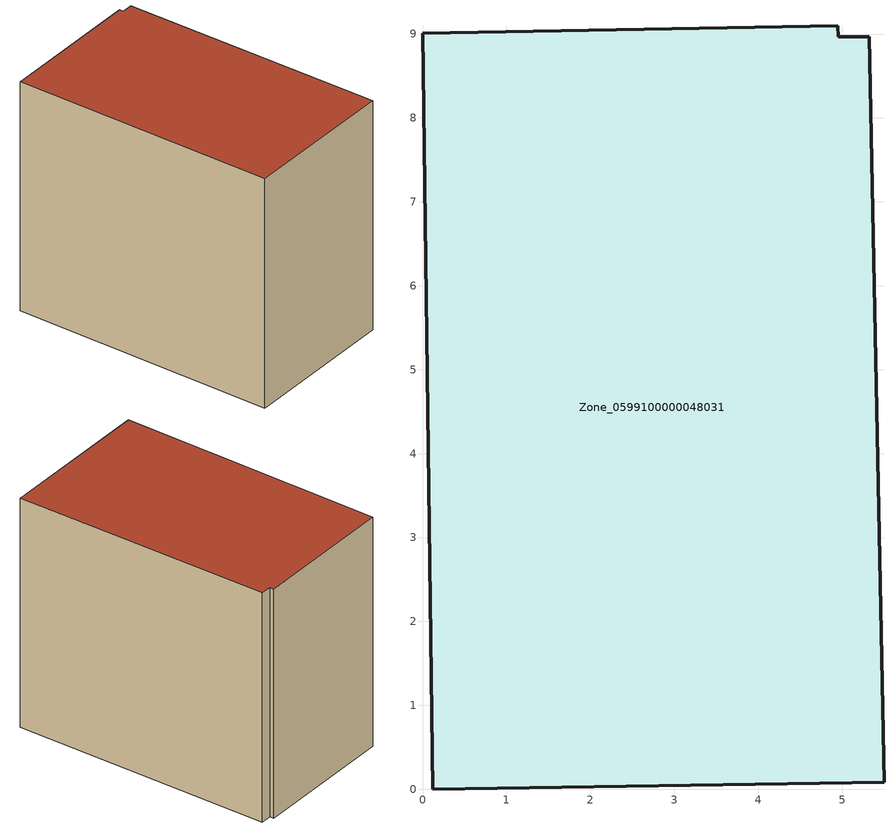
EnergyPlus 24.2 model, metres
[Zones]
Zone_0599100000048031
 floor ground (C_G): 4.96,8.97 5.32,8.97 5.5,0.09 0.12,0 0,9.01 4.95,9.1 z0
 wall outside (C_F): 0.12,0 5.5,0.09 5.32,8.97 4.96,8.97 4.95,9.1 0,9.01 0.12,0 z0:8.01
 roof outside (C_R): 5.32,8.97 4.96,8.97 4.95,9.1 0,9.01 0.12,0 5.5,0.09 z8.01
[BUILDING]
Pand.0599100000048031: North Axis=0; Terrain=City; Loads Convergence Tolerance Value=0.04; Temperature Convergence Tolerance Value=0.4; Solar Distribution=FullExterior; Maximum Number of Warmup Days=25; Minimum Number of Warmup Days=1
[Site:Location]
Rotterdam.The.Hague.AP_ZH_NLD Design_Conditions: Latitude=51.96; Longitude=4.45; Time Zone=1; Elevation=-4.5
[SITE:GROUNDTEMPERATURE:BUILDINGSURFACE]
18, 18, 18, 18, 18, 18, 18, 18, 18, 18, 18, 18
[MATERIAL] Thermal Absorptance=0.9; Solar Absorptance=0.7; Visible Absorptance=0.7
Name | Roughness | Thickness | Conductivity | Density | Specific Heat
G.TI.1975-1991 | MediumSmooth | 0.15 | 0.288461 | 540 | 1210
F.TI.1975-1991 | Rough | 0.3 | 0.230769 | 1920 | 840
R.TI.1975-1991 | MediumRough | 0.2 | 0.153846 | 1500 | 1000
[CONSTRUCTION]
C_G: G.TI.1975-1991
C_F: F.TI.1975-1991
C_R: R.TI.1975-1991
[ZONE]
Zone_0599100000048031: Type=1; Multiplier=1; Ceiling Height=Autocalculate; Volume=Autocalculate; Floor Area=autocalculate; Part of Total Floor Area=Yes
[ZONEINFILTRATION:DESIGNFLOWRATE]
Infil_Zone_0599100000048031: Zone or ZoneList or Space or SpaceList=Zone_0599100000048031; Schedule=AlwaysOn; Design Flow Rate Calculation Method=Flow/Area; Flow Rate per Floor Area=0.003; Constant Term Coefficient=1; Temperature Term Coefficient=0; Velocity Term Coefficient=0; Velocity Squared Term Coefficient=0
[HVACTEMPLATE:ZONE:IDEALLOADSAIRSYSTEM]
Zone_0599100000048031: Maximum Heating Supply Air Temperature=50; Minimum Cooling Supply Air Temperature=13; Maximum Heating Supply Air Humidity Ratio=0.0156; Minimum Cooling Supply Air Humidity Ratio=0.0077; Heating Limit=NoLimit; Cooling Limit=NoLimit; Dehumidification Control Type=ConstantSensibleHeatRatio; Cooling Sensible Heat Ratio=0.7; Dehumidification Setpoint=60; Humidification Control Type=None; Humidification Setpoint=30; Outdoor Air Method=None; Outdoor Air Flow Rate per Person=0.00944; Outdoor Air Flow Rate per Zone Floor Area=0; Outdoor Air Flow Rate per Zone=0; Demand Controlled Ventilation Type=None; Outdoor Air Economizer Type=NoEconomizer; Heat Recovery Type=None; Sensible Heat Recovery Effectiveness=0.7; Latent Heat Recovery Effectiveness=0.65
[ZONECONTROL:THERMOSTAT]
ThermostatControl_Zone_0599100000048031: Zone or ZoneList=Zone_0599100000048031; Control Type Schedule=DualSetpointControlType; Control 1=Thermostat_Zone_0599100000048031; Temperature Difference Between Cutout And Setpoint=0
[THERMOSTATSETPOINT:DUALSETPOINT]
Thermostat_Zone_0599100000048031: Heating Setpoint Temperature Schedule=HeatingSetpoint_Zone_0599100000048031; Cooling Setpoint Temperature Schedule=CoolingSetpoint_Zone_0599100000048031
[SCHEDULE:COMPACT]
HeatingSetpoint_Zone_0599100000048031: Through: 12/31, For: AllDays, Until: 24:00, 21
CoolingSetpoint_Zone_0599100000048031: Through: 12/31, For: AllDays, Until: 24:00, 24
DualSetpointControlType: Through: 12/31, For: AllDays, Until: 24:00, 4
AlwaysOn: Through: 12/31, For: AllDays, Until: 24:00, 1
